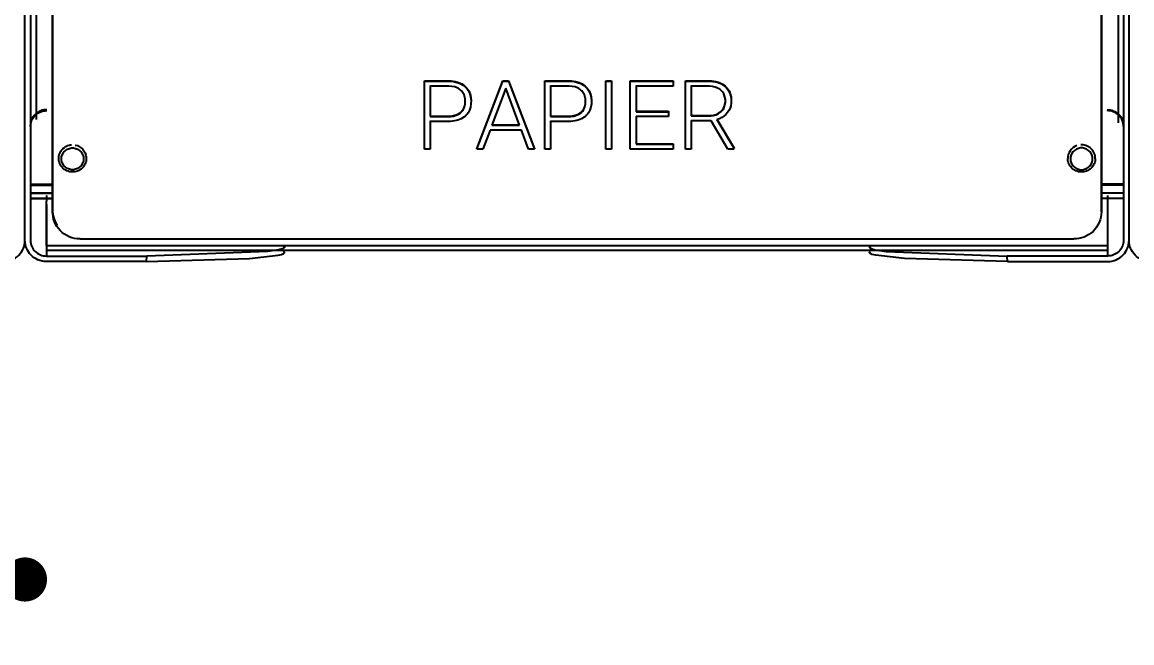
# Model space of a CAD drawing. Header units: millimetres. Extents: x 10366 to 28454, y 24552 to 29702.
# Drawn here: x 17184.3 to 17586.3, y 26531.1 to 26756.2 of the extents above; entities that cross this region are included whole.
import ezdxf

# ---------------------------------------------------------------- set-up
doc = ezdxf.new("R2010")
doc.units = ezdxf.units.MM
doc.header["$LTSCALE"] = 3
doc.layers.add('DomyÅ›lny', color=7, linetype='Continuous')
doc.styles.get("Standard").update_dxf_attribs({"font": 'arial.ttf'})
doc.dimstyles.new('MATEUSZ', dxfattribs={"dimtxt": 35, "dimasz": 16, "dimexe": 0.18, "dimexo": 0.0625, "dimgap": 0.09, "dimtad": 0, "dimdec": 0, "dimdsep": 46, "dimtxsty": 'Standard', "dimblk": 'DOT', "dimcen": 0.09, "dimse1": 1, "dimse2": 1, "dimadec": 0, "dimazin": 0, "dimtfac": 1, "dimtdec": 0, "dimtofl": 0, "dimtmove": 0, "dimatfit": 3, "dimfxl": 1, "dimtolj": 1, "dimtzin": 0, "dimlwd": 9, "dimlwe": 9, "dimarcsym": 0})

# ---------------------------------------------------------------- blocks, each defined once
blk = doc.blocks.new('_Dot')
at = {"color": 0, "linetype": 'ByBlock', "lineweight": -2}
blk.add_line((-0.5, 0), (-1, 0), dxfattribs=at)
at = {"color": 0, "linetype": 'ByBlock', "const_width": 0.5}
blk.add_lwpolyline([(-0.25, 0, 1), (0.25, 0, 1)], format="xyb", close=True, dxfattribs=at)
blk = doc.blocks.new('*D54')
at = {"color": 0, "lineweight": 9, "transparency": 16777216}
for p, q in [((16801.26, 26554.08), (16945.86, 26554.08)), ((17169.26, 26554.08), (17024.66, 26554.08))]:
    blk.add_line(p, q, dxfattribs=at)
at = {"layer": 'Defpoints', "color": 0, "transparency": 16777216}
for p in [(16785.26, 27047.56), (17185.26, 27047.56), (17185.26, 26554.08)]:
    blk.add_point(p, dxfattribs=at)
at = {"color": 0, "lineweight": 9, "transparency": 16777216, "xscale": 16, "yscale": 16, "zscale": 16, "rotation": 180}
blk.add_blockref('_Dot', (16785.26, 26554.08), dxfattribs=at)
at = {"color": 0, "lineweight": 9, "transparency": 16777216, "xscale": 16, "yscale": 16, "zscale": 16}
blk.add_blockref('_Dot', (17185.26, 26554.08), dxfattribs=at)
at = {"color": 0, "transparency": 16777216, "insert": (16985.26, 26554.08), "char_height": 35, "attachment_point": 5}
blk.add_mtext('\\A1;400', dxfattribs=at)

msp = doc.modelspace()

# ---------------------------------------------------------------- linework, layer by layer
at = {"layer": 'DomyÅ›lny'}
for p, q in [((17185.26, 26677.06), (17185.26, 27047.56)), ((17185.26, 26677.06), (17185.26, 27047.56)), ((17187.26, 27047.56), (17187.26, 26677.06)), ((17583.26, 27047.56), (17583.26, 26677.06)), ((17585.26, 26677.06), (17585.26, 27047.56)), ((17585.26, 26677.06), (17585.26, 27047.56)), ((17195.26, 26687.92), (17195.26, 27037.71)), ((17195.26, 27037.2), (17195.26, 26687.42)), ((17575.26, 26687.92), (17575.26, 27037.71)), ((17575.26, 27037.2), (17575.26, 26687.42)), ((17189.26, 27015.17), (17189.26, 26720.92)), ((17581.26, 27015.17), (17581.26, 26719.68)), ((17329.95, 26710.29), (17329.95, 26734.93)), ((17329.95, 26710.12), (17329.95, 26734.76)), ((17332.06, 26733.15), (17332.06, 26722.09)), ((17348.96, 26710.29), (17358.42, 26734.93)), ((17348.96, 26710.12), (17358.42, 26734.76)), ((17358.42, 26734.93), (17360.43, 26734.93)), ((17358.42, 26734.76), (17360.43, 26734.76)), ((17360.43, 26734.93), (17369.89, 26710.29)), ((17360.43, 26734.76), (17369.89, 26710.12)), ((17373.56, 26710.29), (17373.56, 26734.93)), ((17373.56, 26710.12), (17373.56, 26734.76)), ((17375.68, 26733.15), (17375.68, 26722.09)), ((17395.68, 26734.93), (17397.79, 26734.93)), ((17395.68, 26710.29), (17395.68, 26734.93)), ((17395.68, 26710.12), (17395.68, 26734.76)), ((17395.68, 26734.76), (17397.79, 26734.76)), ((17397.79, 26734.93), (17397.79, 26710.29)), ((17397.79, 26734.76), (17397.79, 26710.12)), ((17404.57, 26710.29), (17404.57, 26734.93)), ((17404.57, 26734.93), (17420.04, 26734.93)), ((17404.57, 26710.12), (17404.57, 26734.76)), ((17404.57, 26734.76), (17420.04, 26734.76)), ((17406.69, 26733.15), (17406.69, 26723.86)), ((17420.04, 26734.93), (17420.04, 26733.15)), ((17420.04, 26734.76), (17420.04, 26732.98)), ((17424.53, 26710.29), (17424.53, 26734.93)), ((17424.53, 26710.12), (17424.53, 26734.76)), ((17426.65, 26733.15), (17426.65, 26722.32)), ((17332.06, 26732.98), (17332.06, 26721.92)), ((17359.42, 26732.22), (17354.4, 26718.8)), ((17364.43, 26718.8), (17359.42, 26732.22)), ((17375.68, 26732.98), (17375.68, 26721.92)), ((17406.69, 26732.98), (17406.69, 26723.69)), ((17420.04, 26732.98), (17406.69, 26732.98)), ((17426.65, 26732.98), (17426.65, 26722.15)), ((17406.69, 26723.86), (17418.38, 26723.86)), ((17406.69, 26723.69), (17418.38, 26723.69)), ((17406.69, 26722.1), (17406.69, 26712.05)), ((17418.38, 26721.93), (17406.69, 26721.93)), ((17406.69, 26721.93), (17406.69, 26711.88)), ((17418.38, 26723.86), (17418.38, 26722.1)), ((17418.38, 26723.69), (17418.38, 26721.93)), ((17435.96, 26720.99), (17442.21, 26710.51)), ((17332.06, 26720.33), (17332.06, 26710.29)), ((17332.06, 26720.16), (17332.06, 26710.12)), ((17353.75, 26717.03), (17351.17, 26710.12)), ((17365.1, 26717.03), (17353.75, 26717.03)), ((17354.4, 26718.97), (17364.43, 26718.97)), ((17354.4, 26718.8), (17364.43, 26718.8)), ((17367.69, 26710.12), (17365.1, 26717.03)), ((17375.68, 26720.33), (17375.68, 26710.29)), ((17375.68, 26720.16), (17375.68, 26710.12)), ((17426.65, 26720.55), (17426.65, 26710.29)), ((17433.92, 26720.38), (17426.65, 26720.38)), ((17426.65, 26720.38), (17426.65, 26710.12)), ((17439.96, 26710.12), (17433.92, 26720.38)), ((17435.96, 26720.82), (17442.21, 26710.34)), ((17332.06, 26710.12), (17329.95, 26710.12)), ((17351.17, 26710.12), (17348.96, 26710.12)), ((17369.89, 26710.12), (17367.69, 26710.12)), ((17375.68, 26710.12), (17373.56, 26710.12)), ((17397.79, 26710.12), (17395.68, 26710.12)), ((17420.13, 26710.12), (17404.57, 26710.12)), ((17406.69, 26712.05), (17420.13, 26712.05)), ((17406.69, 26711.88), (17420.13, 26711.88)), ((17420.13, 26712.05), (17420.13, 26710.29)), ((17420.13, 26711.88), (17420.13, 26710.12)), ((17426.65, 26710.12), (17424.53, 26710.12)), ((17442.21, 26710.12), (17439.96, 26710.12)), ((17187.26, 26697.42), (17195.26, 26697.42)), ((17187.26, 26697.08), (17195.26, 26697.08)), ((17583.25, 26697.42), (17575.26, 26697.42)), ((17583.25, 26697.08), (17575.26, 26697.08)), ((17187.26, 26694.19), (17195.26, 26694.19)), ((17195.26, 26694.19), (17187.26, 26694.19)), ((17583.25, 26694.19), (17575.26, 26694.19)), ((17583.25, 26694.19), (17575.26, 26694.19)), ((17187.26, 26692.2), (17195.26, 26692.2)), ((17195.26, 26692.19), (17187.26, 26692.19)), ((17193.01, 26675.23), (17193.01, 26691.2)), ((17193.02, 26690.04), (17193.02, 26671.35)), ((17583.25, 26692.2), (17575.26, 26692.2)), ((17583.25, 26692.19), (17575.26, 26692.19)), ((17577.5, 26691.27), (17577.5, 26671.35)), ((17577.5, 26691.2), (17577.5, 26675.23)), ((17195.26, 26687.42), (17195.26, 26687.92)), ((17575.26, 26687.42), (17575.26, 26687.92)), ((17205.26, 26677.56), (17565.26, 26677.56)), ((17193.01, 26675.23), (17577.5, 26675.23)), ((17577.5, 26673.36), (17193.01, 26673.36)), ((17193.02, 26671.35), (17229.38, 26671.35)), ((17229.34, 26669.37), (17193.02, 26669.37)), ((17229.34, 26669.37), (17229.38, 26671.35)), ((17577.5, 26671.35), (17541.13, 26671.35)), ((17541.17, 26669.37), (17541.13, 26671.35)), ((17541.17, 26669.37), (17577.5, 26669.37))]:
    msp.add_line(p, q, dxfattribs=at)
for points in [[(17329.95, 26734.93, 0), (17335.43, 26734.93, 0), (17338.17, 26734.93, 0), (17339.68, 26734.88, 0), (17341.09, 26734.67, 0), (17342.37, 26734.29, 0), (17343.52, 26733.76, 0), (17344.52, 26733.05, 0), (17344.97, 26732.64, 0), (17345.37, 26732.2, 0), (17345.73, 26731.73, 0), (17346.03, 26731.23, 0), (17346.29, 26730.7, 0), (17346.5, 26730.13, 0), (17346.79, 26728.91, 0), (17346.88, 26727.57, 0)], [(17329.95, 26734.76, 0), (17340.56, 26734.6, 0), (17341.83, 26734.31, 0), (17342.98, 26733.87, 0), (17344, 26733.28, 0), (17344.9, 26732.55, 0), (17345.29, 26732.13, 0), (17345.64, 26731.69, 0), (17345.94, 26731.22, 0), (17346.2, 26730.72, 0), (17346.42, 26730.2, 0), (17346.73, 26729.07, 0), (17346.87, 26727.82, 0), (17346.84, 26726.51, 0), (17346.65, 26725.31, 0), (17346.29, 26724.22, 0), (17346.05, 26723.72, 0), (17345.77, 26723.25, 0), (17345.45, 26722.81, 0), (17345.09, 26722.4, 0), (17344.69, 26722.02, 0), (17344.24, 26721.68, 0), (17343.25, 26721.09, 0), (17342.11, 26720.65, 0), (17340.82, 26720.34, 0), (17339.39, 26720.18, 0), (17332.06, 26720.16, 0)], [(17373.56, 26734.93, 0), (17379.04, 26734.93, 0), (17381.78, 26734.93, 0), (17383.29, 26734.88, 0), (17384.71, 26734.67, 0), (17385.99, 26734.29, 0), (17387.13, 26733.76, 0), (17388.14, 26733.05, 0), (17388.58, 26732.64, 0), (17388.98, 26732.2, 0), (17389.34, 26731.73, 0), (17389.64, 26731.23, 0), (17389.9, 26730.7, 0), (17390.12, 26730.13, 0), (17390.4, 26728.91, 0), (17390.49, 26727.57, 0)], [(17373.56, 26734.76, 0), (17384.17, 26734.6, 0), (17385.44, 26734.31, 0), (17386.59, 26733.87, 0), (17387.61, 26733.28, 0), (17388.51, 26732.55, 0), (17388.9, 26732.13, 0), (17389.25, 26731.69, 0), (17389.55, 26731.22, 0), (17389.82, 26730.72, 0), (17390.03, 26730.2, 0), (17390.35, 26729.07, 0), (17390.49, 26727.82, 0), (17390.46, 26726.51, 0), (17390.26, 26725.31, 0), (17389.91, 26724.22, 0), (17389.67, 26723.72, 0), (17389.39, 26723.25, 0), (17389.06, 26722.81, 0), (17388.7, 26722.4, 0), (17388.3, 26722.02, 0), (17387.86, 26721.68, 0), (17386.86, 26721.09, 0), (17385.72, 26720.65, 0), (17384.43, 26720.34, 0), (17383, 26720.18, 0), (17375.68, 26720.16, 0)], [(17424.53, 26734.93, 0), (17429.91, 26734.93, 0), (17432.61, 26734.93, 0), (17434.14, 26734.86, 0), (17435.54, 26734.63, 0), (17436.79, 26734.25, 0), (17437.91, 26733.72, 0), (17438.88, 26733.03, 0), (17439.31, 26732.63, 0), (17439.7, 26732.2, 0), (17440.04, 26731.74, 0), (17440.33, 26731.25, 0), (17440.58, 26730.73, 0), (17440.78, 26730.18, 0), (17441.06, 26728.99, 0), (17441.15, 26727.67, 0)], [(17424.53, 26734.76, 0), (17432.29, 26734.76, 0), (17434.44, 26734.65, 0), (17435.44, 26734.48, 0), (17436.36, 26734.23, 0), (17437.22, 26733.9, 0), (17438, 26733.49, 0), (17438.71, 26733, 0), (17439.34, 26732.44, 0), (17439.87, 26731.81, 0), (17440.32, 26731.11, 0), (17440.66, 26730.36, 0), (17440.92, 26729.54, 0), (17441.08, 26728.65, 0), (17441.14, 26727.7, 0), (17441.11, 26726.75, 0), (17440.96, 26725.84, 0), (17440.69, 26724.98, 0), (17440.3, 26724.17, 0), (17439.8, 26723.4, 0), (17439.19, 26722.7, 0), (17438.5, 26722.09, 0), (17437.74, 26721.57, 0), (17436.89, 26721.15, 0), (17435.96, 26720.82, 0)], [(17332.06, 26721.92, 0), (17336.18, 26721.92, 0), (17338.25, 26721.92, 0), (17339.42, 26721.95, 0), (17340.52, 26722.11, 0), (17341.51, 26722.39, 0), (17342.36, 26722.79, 0), (17342.75, 26723.03, 0), (17343.1, 26723.31, 0), (17343.42, 26723.61, 0), (17343.7, 26723.94, 0), (17343.96, 26724.29, 0), (17344.18, 26724.66, 0), (17344.36, 26725.06, 0), (17344.51, 26725.48, 0), (17344.71, 26726.4, 0), (17344.77, 26727.41, 0), (17344.69, 26728.42, 0), (17344.48, 26729.34, 0), (17344.33, 26729.76, 0), (17344.14, 26730.17, 0), (17343.91, 26730.55, 0), (17343.65, 26730.91, 0), (17343.36, 26731.24, 0), (17343.03, 26731.56, 0), (17342.67, 26731.84, 0), (17342.29, 26732.09, 0), (17341.87, 26732.31, 0), (17340.96, 26732.66, 0), (17339.93, 26732.88, 0), (17338.79, 26732.98, 0), (17332.06, 26732.98, 0)], [(17375.68, 26721.92, 0), (17379.8, 26721.92, 0), (17381.86, 26721.92, 0), (17383.03, 26721.95, 0), (17384.14, 26722.11, 0), (17385.12, 26722.39, 0), (17385.98, 26722.79, 0), (17386.36, 26723.03, 0), (17386.71, 26723.31, 0), (17387.03, 26723.61, 0), (17387.32, 26723.94, 0), (17387.57, 26724.29, 0), (17387.79, 26724.66, 0), (17387.97, 26725.06, 0), (17388.12, 26725.48, 0), (17388.32, 26726.4, 0), (17388.38, 26727.41, 0), (17388.31, 26728.42, 0), (17388.1, 26729.34, 0), (17387.94, 26729.76, 0), (17387.75, 26730.17, 0), (17387.52, 26730.55, 0), (17387.26, 26730.91, 0), (17386.97, 26731.24, 0), (17386.64, 26731.56, 0), (17386.29, 26731.84, 0), (17385.9, 26732.09, 0), (17385.49, 26732.31, 0), (17384.57, 26732.66, 0), (17383.54, 26732.88, 0), (17382.4, 26732.98, 0), (17375.68, 26732.98, 0)], [(17426.65, 26722.15, 0), (17430.66, 26722.15, 0), (17432.67, 26722.15, 0), (17433.72, 26722.17, 0), (17434.75, 26722.31, 0), (17435.68, 26722.58, 0), (17436.52, 26722.99, 0), (17436.91, 26723.24, 0), (17437.27, 26723.52, 0), (17437.9, 26724.17, 0), (17438.17, 26724.53, 0), (17438.4, 26724.9, 0), (17438.59, 26725.3, 0), (17438.75, 26725.71, 0), (17438.87, 26726.15, 0), (17439, 26727.08, 0), (17439, 26728.07, 0), (17438.86, 26729, 0), (17438.58, 26729.85, 0), (17438.4, 26730.23, 0), (17438.18, 26730.6, 0), (17437.93, 26730.94, 0), (17437.65, 26731.25, 0), (17437.33, 26731.55, 0), (17436.98, 26731.82, 0), (17436.21, 26732.28, 0), (17435.33, 26732.62, 0), (17434.35, 26732.85, 0), (17433.26, 26732.97, 0), (17426.65, 26732.98, 0)], [(17332.06, 26722.09, 0), (17336.17, 26722.09, 0), (17338.23, 26722.09, 0), (17339.4, 26722.12, 0), (17340.5, 26722.27, 0), (17341.48, 26722.55, 0), (17342.34, 26722.94, 0), (17342.72, 26723.18, 0), (17343.08, 26723.46, 0), (17343.4, 26723.76, 0), (17343.69, 26724.08, 0), (17343.94, 26724.43, 0), (17344.16, 26724.8, 0), (17344.35, 26725.2, 0), (17344.5, 26725.62, 0), (17344.7, 26726.53, 0), (17344.77, 26727.54, 0)], [(17375.68, 26722.09, 0), (17379.79, 26722.09, 0), (17381.84, 26722.09, 0), (17383.01, 26722.12, 0), (17384.11, 26722.27, 0), (17385.09, 26722.55, 0), (17385.95, 26722.94, 0), (17386.34, 26723.18, 0), (17386.69, 26723.46, 0), (17387.01, 26723.76, 0), (17387.3, 26724.08, 0), (17387.55, 26724.43, 0), (17387.77, 26724.8, 0), (17387.96, 26725.2, 0), (17388.11, 26725.62, 0), (17388.31, 26726.53, 0), (17388.38, 26727.54, 0)], [(17426.65, 26722.32, 0), (17430.64, 26722.32, 0), (17432.64, 26722.32, 0), (17433.69, 26722.34, 0), (17434.71, 26722.47, 0), (17435.65, 26722.74, 0), (17436.49, 26723.13, 0), (17436.87, 26723.38, 0), (17437.23, 26723.66, 0), (17437.88, 26724.31, 0), (17438.14, 26724.66, 0), (17438.37, 26725.03, 0), (17438.57, 26725.42, 0), (17438.73, 26725.83, 0), (17438.86, 26726.26, 0), (17438.95, 26726.71, 0), (17439.02, 26727.67, 0)], [(17193.15, 26724.42, 0), (17192.62, 26724.4, 0), (17192.07, 26724.32, 0), (17191.53, 26724.2, 0), (17190.98, 26724.01, 0), (17190.44, 26723.77, 0), (17189.92, 26723.47, 0), (17189.43, 26723.12, 0), (17188.98, 26722.72, 0), (17188.57, 26722.27, 0), (17188.22, 26721.79, 0), (17187.91, 26721.28, 0), (17187.67, 26720.75, 0), (17187.48, 26720.21, 0), (17187.35, 26719.67, 0), (17187.28, 26719.14, 0), (17187.26, 26718.61, 0)], [(17187.26, 26718.28, 0), (17187.28, 26718.8, 0), (17187.35, 26719.33, 0), (17187.48, 26719.87, 0), (17187.67, 26720.41, 0), (17187.91, 26720.94, 0), (17188.22, 26721.45, 0), (17188.57, 26721.93, 0), (17188.98, 26722.38, 0), (17189.43, 26722.78, 0), (17189.92, 26723.13, 0), (17190.44, 26723.43, 0), (17190.98, 26723.67, 0), (17191.53, 26723.86, 0), (17192.07, 26723.98, 0), (17192.62, 26724.06, 0), (17193.15, 26724.08, 0)], [(17577.36, 26724.42, 0), (17577.89, 26724.4, 0), (17578.44, 26724.32, 0), (17578.98, 26724.2, 0), (17579.53, 26724.01, 0), (17580.07, 26723.77, 0), (17580.59, 26723.47, 0), (17581.08, 26723.12, 0), (17581.53, 26722.72, 0), (17581.94, 26722.27, 0), (17582.29, 26721.79, 0), (17582.6, 26721.28, 0), (17582.84, 26720.75, 0), (17583.03, 26720.21, 0), (17583.15, 26719.67, 0), (17583.23, 26719.14, 0), (17583.25, 26718.61, 0)], [(17583.25, 26718.28, 0), (17583.23, 26718.8, 0), (17583.15, 26719.33, 0), (17583.03, 26719.87, 0), (17582.84, 26720.41, 0), (17582.6, 26720.94, 0), (17582.29, 26721.45, 0), (17581.94, 26721.93, 0), (17581.53, 26722.38, 0), (17581.08, 26722.78, 0), (17580.59, 26723.13, 0), (17580.07, 26723.43, 0), (17579.53, 26723.67, 0), (17578.98, 26723.86, 0), (17578.44, 26723.98, 0), (17577.89, 26724.06, 0), (17577.36, 26724.08, 0)], [(17197.48, 26706.78, 0), (17197.5, 26707.2, 0), (17197.56, 26707.63, 0), (17197.66, 26708.07, 0), (17197.8, 26708.5, 0), (17197.98, 26708.93, 0), (17198.22, 26709.35, 0), (17198.49, 26709.75, 0), (17198.81, 26710.12, 0), (17199.16, 26710.46, 0), (17199.54, 26710.76, 0), (17199.95, 26711.03, 0), (17200.37, 26711.25, 0), (17200.81, 26711.42, 0), (17201.25, 26711.56, 0), (17201.69, 26711.65, 0), (17202.13, 26711.7, 0)], [(17203.43, 26711.62, 0), (17204.24, 26711.39, 0), (17205.03, 26711.02, 0), (17205.4, 26710.78, 0), (17205.75, 26710.5, 0), (17206.08, 26710.2, 0), (17206.38, 26709.87, 0), (17206.64, 26709.51, 0), (17206.87, 26709.14, 0), (17207.06, 26708.75, 0), (17207.34, 26707.96, 0), (17207.45, 26707.36, 0), (17207.48, 26706.78, 0)], [(17566.35, 26711.42, 0), (17565.64, 26711.11, 0), (17564.98, 26710.69, 0), (17564.39, 26710.16, 0), (17563.89, 26709.55, 0), (17563.51, 26708.88, 0), (17563.24, 26708.17, 0), (17563.08, 26707.47, 0), (17563.03, 26706.78, 0)], [(17573.03, 26706.78, 0), (17573.01, 26707.24, 0), (17572.94, 26707.71, 0), (17572.82, 26708.19, 0), (17572.65, 26708.67, 0), (17572.42, 26709.13, 0), (17572.15, 26709.58, 0), (17571.82, 26709.99, 0), (17571.45, 26710.38, 0), (17571.04, 26710.72, 0), (17570.59, 26711.01, 0), (17570.13, 26711.25, 0), (17569.65, 26711.44, 0), (17569.17, 26711.58, 0), (17568.68, 26711.67, 0), (17568.21, 26711.7, 0), (17567.75, 26711.7, 0)], [(17207.48, 26706.78, 0), (17207.46, 26706.28, 0), (17207.38, 26705.8, 0), (17207.26, 26705.32, 0), (17207.09, 26704.85, 0), (17206.87, 26704.41, 0), (17206.61, 26703.99, 0), (17206.3, 26703.6, 0), (17205.97, 26703.24, 0), (17205.59, 26702.91, 0), (17205.19, 26702.62, 0), (17204.75, 26702.38, 0), (17204.3, 26702.18, 0), (17203.84, 26702.02, 0), (17203.37, 26701.92, 0), (17202.89, 26701.85, 0), (17202.41, 26701.84, 0), (17201.91, 26701.87, 0), (17201.42, 26701.95, 0), (17200.94, 26702.08, 0), (17200.48, 26702.25, 0), (17200.04, 26702.47, 0), (17199.63, 26702.72, 0), (17199.25, 26703.01, 0), (17198.9, 26703.33, 0), (17198.58, 26703.69, 0), (17198.29, 26704.08, 0), (17198.05, 26704.49, 0), (17197.85, 26704.92, 0), (17197.69, 26705.37, 0), (17197.57, 26705.83, 0), (17197.5, 26706.31, 0), (17197.48, 26706.78, 0)], [(17573.03, 26706.78, 0), (17573.01, 26706.28, 0), (17572.93, 26705.8, 0), (17572.81, 26705.32, 0), (17572.64, 26704.85, 0), (17572.42, 26704.41, 0), (17572.16, 26703.99, 0), (17571.85, 26703.6, 0), (17571.51, 26703.24, 0), (17571.14, 26702.91, 0), (17570.74, 26702.62, 0), (17570.3, 26702.38, 0), (17569.85, 26702.18, 0), (17569.39, 26702.02, 0), (17568.92, 26701.92, 0), (17568.44, 26701.85, 0), (17567.96, 26701.84, 0), (17567.46, 26701.87, 0), (17566.97, 26701.95, 0), (17566.49, 26702.08, 0), (17566.03, 26702.25, 0), (17565.59, 26702.47, 0), (17565.17, 26702.72, 0), (17564.8, 26703.01, 0), (17564.45, 26703.33, 0), (17564.13, 26703.69, 0), (17563.84, 26704.08, 0), (17563.6, 26704.49, 0), (17563.4, 26704.92, 0), (17563.24, 26705.37, 0), (17563.12, 26705.83, 0), (17563.05, 26706.31, 0), (17563.03, 26706.78, 0)], [(17193.01, 26693.32, 0), (17193.01, 26693.3, 0), (17193.01, 26693.19, 0), (17193.01, 26692.77, 0), (17193.01, 26691.2, 0)], [(17577.5, 26693.32, 0), (17577.5, 26693.3, 0), (17577.5, 26693.19, 0), (17577.5, 26692.77, 0), (17577.5, 26691.2, 0)], [(17205.26, 26677.56, 0), (17204.24, 26677.62, 0), (17203.23, 26677.77, 0), (17202.25, 26678.02, 0), (17201.31, 26678.36, 0), (17200.41, 26678.8, 0), (17199.56, 26679.32, 0), (17198.78, 26679.91, 0), (17198.06, 26680.58, 0), (17197.41, 26681.3, 0), (17196.84, 26682.09, 0), (17196.36, 26682.92, 0), (17195.96, 26683.79, 0), (17195.65, 26684.68, 0), (17195.43, 26685.61, 0), (17195.3, 26686.5, 0), (17195.26, 26687.42, 0)], [(17195.28, 26687.29, 0), (17195.45, 26686, 0), (17195.79, 26684.75, 0), (17196.28, 26683.58, 0), (17196.92, 26682.48, 0)], [(17575.26, 26687.42, 0), (17575.2, 26686.41, 0), (17575.05, 26685.42, 0), (17574.79, 26684.46, 0), (17574.44, 26683.53, 0), (17574, 26682.64, 0), (17573.48, 26681.81, 0), (17572.87, 26681.03, 0), (17572.2, 26680.32, 0), (17571.46, 26679.69, 0), (17570.66, 26679.13, 0), (17569.82, 26678.65, 0), (17568.94, 26678.25, 0), (17568.03, 26677.95, 0), (17567.09, 26677.73, 0), (17566.18, 26677.6, 0), (17565.26, 26677.56, 0)], [(17177.5, 26669.37, 0), (17178.28, 26669.41, 0), (17179.06, 26669.52, 0), (17179.82, 26669.72, 0), (17180.54, 26669.98, 0), (17181.24, 26670.32, 0), (17181.89, 26670.72, 0), (17182.5, 26671.18, 0), (17183.06, 26671.7, 0), (17183.56, 26672.26, 0), (17184, 26672.86, 0), (17184.38, 26673.51, 0), (17184.69, 26674.18, 0), (17184.94, 26674.87, 0), (17185.11, 26675.58, 0), (17185.22, 26676.31, 0), (17185.26, 26677.06, 0)], [(17193.02, 26669.37, 0), (17192.23, 26669.41, 0), (17191.45, 26669.52, 0), (17190.69, 26669.72, 0), (17189.97, 26669.98, 0), (17189.27, 26670.32, 0), (17188.62, 26670.72, 0), (17188.01, 26671.18, 0), (17187.45, 26671.7, 0), (17186.95, 26672.26, 0), (17186.51, 26672.86, 0), (17186.13, 26673.51, 0), (17185.82, 26674.18, 0), (17185.58, 26674.87, 0), (17185.4, 26675.58, 0), (17185.29, 26676.31, 0), (17185.26, 26677.06, 0)], [(17187.26, 26677.06, 0), (17187.29, 26676.48, 0), (17187.38, 26675.9, 0), (17187.52, 26675.35, 0), (17187.72, 26674.81, 0), (17187.98, 26674.29, 0), (17188.28, 26673.81, 0), (17188.62, 26673.36, 0), (17189.01, 26672.96, 0), (17189.43, 26672.59, 0), (17189.89, 26672.27, 0), (17190.36, 26671.99, 0), (17190.86, 26671.76, 0), (17191.39, 26671.58, 0), (17191.91, 26671.45, 0), (17192.45, 26671.38, 0), (17193.02, 26671.35, 0)], [(17577.5, 26669.37, 0), (17578.28, 26669.41, 0), (17579.06, 26669.52, 0), (17579.82, 26669.72, 0), (17580.54, 26669.98, 0), (17581.24, 26670.32, 0), (17581.89, 26670.72, 0), (17582.5, 26671.18, 0), (17583.06, 26671.7, 0), (17583.56, 26672.26, 0), (17584, 26672.86, 0), (17584.38, 26673.51, 0), (17584.69, 26674.18, 0), (17584.94, 26674.87, 0), (17585.11, 26675.58, 0), (17585.22, 26676.31, 0), (17585.26, 26677.06, 0)], [(17583.26, 26677.06, 0), (17583.22, 26676.48, 0), (17583.13, 26675.9, 0), (17582.99, 26675.35, 0), (17582.79, 26674.81, 0), (17582.54, 26674.29, 0), (17582.24, 26673.81, 0), (17581.89, 26673.36, 0), (17581.5, 26672.96, 0), (17581.08, 26672.59, 0), (17580.63, 26672.27, 0), (17580.15, 26671.99, 0), (17579.65, 26671.76, 0), (17579.12, 26671.58, 0), (17578.6, 26671.45, 0), (17578.06, 26671.38, 0), (17577.5, 26671.35, 0)], [(17593.02, 26669.37, 0), (17592.23, 26669.41, 0), (17591.45, 26669.52, 0), (17590.69, 26669.72, 0), (17589.97, 26669.98, 0), (17589.27, 26670.32, 0), (17588.62, 26670.72, 0), (17588.01, 26671.18, 0), (17587.45, 26671.7, 0), (17586.95, 26672.26, 0), (17586.51, 26672.86, 0), (17586.13, 26673.51, 0), (17585.82, 26674.18, 0), (17585.58, 26674.87, 0), (17585.4, 26675.58, 0), (17585.29, 26676.31, 0), (17585.26, 26677.06, 0)], [(17193.01, 26675.23, 0), (17193.01, 26673.84, 0), (17193.01, 26673.46, 0), (17193.01, 26673.38, 0), (17193.01, 26673.36, 0), (17193.01, 26673.36, 0), (17193.01, 26673.36, 0), (17193.01, 26673.36, 0), (17193.01, 26673.36, 0), (17193.01, 26673.36, 0), (17193.01, 26673.36, 0), (17193.01, 26673.36, 0), (17193.01, 26673.36, 0), (17193.01, 26673.36, 0), (17193.01, 26673.36, 0), (17193.01, 26673.36, 0), (17193.01, 26673.36, 0), (17193.01, 26673.36, 0), (17193.01, 26673.36, 0), (17193.01, 26673.36, 0), (17193.01, 26673.36, 0), (17193.01, 26673.36, 0), (17193.01, 26673.37, 0)], [(17229.34, 26669.37, 0), (17266.62, 26670.45, 0), (17276.96, 26671.64, 0), (17278.26, 26671.97, 0), (17278.71, 26672.13, 0), (17278.88, 26672.22, 0), (17279.02, 26672.3, 0), (17279.13, 26672.39, 0), (17279.17, 26672.43, 0), (17279.2, 26672.47, 0), (17279.23, 26672.51, 0), (17279.24, 26672.53, 0), (17279.24, 26672.56, 0), (17279.25, 26672.58, 0), (17279.25, 26672.6, 0), (17279.25, 26672.62, 0), (17279.25, 26672.64, 0), (17279.24, 26672.66, 0), (17279.24, 26672.68, 0), (17279.22, 26672.72, 0), (17279.19, 26672.77, 0), (17279.16, 26672.81, 0), (17279.11, 26672.85, 0), (17279.06, 26672.89, 0), (17278.93, 26672.98, 0)], [(17278.97, 26674.96, 0), (17279.1, 26674.88, 0), (17279.15, 26674.83, 0), (17279.2, 26674.79, 0), (17279.23, 26674.75, 0), (17279.26, 26674.7, 0), (17279.27, 26674.66, 0), (17279.28, 26674.64, 0), (17279.28, 26674.62, 0), (17279.28, 26674.59, 0), (17279.28, 26674.57, 0), (17279.28, 26674.55, 0), (17279.28, 26674.53, 0), (17279.27, 26674.51, 0), (17279.25, 26674.46, 0), (17279.22, 26674.42, 0), (17279.18, 26674.38, 0), (17279.13, 26674.34, 0), (17279.01, 26674.25, 0), (17278.85, 26674.17, 0), (17278.43, 26674, 0), (17277.2, 26673.66, 0), (17273.19, 26673.04, 0), (17229.38, 26671.35, 0)], [(17491.54, 26674.96, 0), (17491.41, 26674.88, 0), (17491.36, 26674.83, 0), (17491.32, 26674.79, 0), (17491.28, 26674.75, 0), (17491.25, 26674.7, 0), (17491.24, 26674.66, 0), (17491.23, 26674.64, 0), (17491.23, 26674.62, 0), (17491.23, 26674.59, 0), (17491.23, 26674.57, 0), (17491.23, 26674.55, 0), (17491.24, 26674.53, 0), (17491.24, 26674.51, 0), (17491.27, 26674.46, 0), (17491.3, 26674.42, 0), (17491.33, 26674.38, 0), (17491.38, 26674.34, 0), (17491.51, 26674.25, 0), (17491.66, 26674.17, 0), (17492.08, 26674, 0), (17493.32, 26673.66, 0), (17497.32, 26673.04, 0), (17541.13, 26671.35, 0)], [(17541.17, 26669.37, 0), (17503.89, 26670.45, 0), (17493.56, 26671.64, 0), (17492.25, 26671.97, 0), (17491.81, 26672.13, 0), (17491.63, 26672.22, 0), (17491.49, 26672.3, 0), (17491.38, 26672.39, 0), (17491.34, 26672.43, 0), (17491.31, 26672.47, 0), (17491.29, 26672.51, 0), (17491.28, 26672.53, 0), (17491.27, 26672.56, 0), (17491.27, 26672.58, 0), (17491.26, 26672.6, 0), (17491.26, 26672.62, 0), (17491.26, 26672.64, 0), (17491.27, 26672.66, 0), (17491.27, 26672.68, 0), (17491.29, 26672.72, 0), (17491.32, 26672.77, 0), (17491.35, 26672.81, 0), (17491.4, 26672.85, 0), (17491.45, 26672.89, 0), (17491.58, 26672.98, 0)], [(17577.5, 26675.23, 0), (17577.5, 26673.84, 0), (17577.5, 26673.46, 0), (17577.5, 26673.38, 0), (17577.5, 26673.36, 0), (17577.5, 26673.36, 0), (17577.5, 26673.36, 0), (17577.5, 26673.36, 0), (17577.5, 26673.36, 0), (17577.5, 26673.36, 0), (17577.5, 26673.36, 0), (17577.5, 26673.36, 0), (17577.5, 26673.36, 0), (17577.5, 26673.36, 0), (17577.5, 26673.36, 0), (17577.5, 26673.36, 0), (17577.5, 26673.36, 0), (17577.5, 26673.36, 0), (17577.5, 26673.36, 0), (17577.5, 26673.36, 0), (17577.5, 26673.36, 0), (17577.5, 26673.36, 0), (17577.5, 26673.37, 0)]]:
    msp.add_polyline3d(points, dxfattribs=at)
for points in [[(17198.48, 26706.61, 0), (17198.5, 26706.96, 0), (17198.55, 26707.33, 0), (17198.64, 26707.69, 0), (17198.76, 26708.06, 0), (17198.93, 26708.42, 0), (17199.13, 26708.77, 0), (17199.38, 26709.09, 0), (17199.65, 26709.4, 0), (17199.96, 26709.67, 0), (17200.29, 26709.91, 0), (17200.64, 26710.11, 0), (17201.01, 26710.28, 0), (17201.38, 26710.4, 0), (17201.75, 26710.49, 0), (17202.12, 26710.54, 0), (17202.48, 26710.55, 0), (17202.84, 26710.54, 0), (17203.21, 26710.49, 0), (17203.58, 26710.4, 0), (17203.95, 26710.28, 0), (17204.32, 26710.11, 0), (17204.67, 26709.91, 0), (17205, 26709.67, 0), (17205.31, 26709.4, 0), (17205.59, 26709.09, 0), (17205.83, 26708.77, 0), (17206.03, 26708.42, 0), (17206.2, 26708.06, 0), (17206.33, 26707.69, 0), (17206.41, 26707.33, 0), (17206.46, 26706.96, 0), (17206.48, 26706.61, 0), (17206.46, 26706.26, 0), (17206.41, 26705.89, 0), (17206.33, 26705.53, 0), (17206.2, 26705.16, 0), (17206.03, 26704.8, 0), (17205.83, 26704.45, 0), (17205.59, 26704.13, 0), (17205.31, 26703.82, 0), (17205, 26703.55, 0), (17204.67, 26703.31, 0), (17204.32, 26703.11, 0), (17203.95, 26702.94, 0), (17203.58, 26702.82, 0), (17203.21, 26702.73, 0), (17202.84, 26702.68, 0), (17202.48, 26702.67, 0), (17202.12, 26702.68, 0), (17201.75, 26702.73, 0), (17201.38, 26702.82, 0), (17201.01, 26702.94, 0), (17200.64, 26703.11, 0), (17200.29, 26703.31, 0), (17199.96, 26703.55, 0), (17199.65, 26703.82, 0), (17199.38, 26704.13, 0), (17199.13, 26704.45, 0), (17198.93, 26704.8, 0), (17198.76, 26705.16, 0), (17198.64, 26705.53, 0), (17198.55, 26705.89, 0), (17198.5, 26706.26, 0)], [(17572.03, 26706.61, 0), (17572.01, 26706.96, 0), (17571.96, 26707.33, 0), (17571.88, 26707.69, 0), (17571.75, 26708.06, 0), (17571.58, 26708.42, 0), (17571.38, 26708.77, 0), (17571.14, 26709.09, 0), (17570.86, 26709.4, 0), (17570.55, 26709.67, 0), (17570.22, 26709.91, 0), (17569.87, 26710.11, 0), (17569.5, 26710.28, 0), (17569.13, 26710.4, 0), (17568.76, 26710.49, 0), (17568.39, 26710.54, 0), (17568.03, 26710.55, 0), (17567.67, 26710.54, 0), (17567.3, 26710.49, 0), (17566.93, 26710.4, 0), (17566.56, 26710.28, 0), (17566.19, 26710.11, 0), (17565.84, 26709.91, 0), (17565.51, 26709.67, 0), (17565.2, 26709.4, 0), (17564.93, 26709.09, 0), (17564.68, 26708.77, 0), (17564.48, 26708.42, 0), (17564.31, 26708.06, 0), (17564.18, 26707.69, 0), (17564.1, 26707.33, 0), (17564.05, 26706.96, 0), (17564.03, 26706.61, 0), (17564.05, 26706.26, 0), (17564.1, 26705.89, 0), (17564.18, 26705.53, 0), (17564.31, 26705.16, 0), (17564.48, 26704.8, 0), (17564.68, 26704.45, 0), (17564.93, 26704.13, 0), (17565.2, 26703.82, 0), (17565.51, 26703.55, 0), (17565.84, 26703.31, 0), (17566.19, 26703.11, 0), (17566.56, 26702.94, 0), (17566.93, 26702.82, 0), (17567.3, 26702.73, 0), (17567.67, 26702.68, 0), (17568.03, 26702.67, 0), (17568.39, 26702.68, 0), (17568.76, 26702.73, 0), (17569.13, 26702.82, 0), (17569.5, 26702.94, 0), (17569.87, 26703.11, 0), (17570.22, 26703.31, 0), (17570.55, 26703.55, 0), (17570.86, 26703.82, 0), (17571.14, 26704.13, 0), (17571.38, 26704.45, 0), (17571.58, 26704.8, 0), (17571.75, 26705.16, 0), (17571.88, 26705.53, 0), (17571.96, 26705.89, 0), (17572.01, 26706.26, 0)]]:
    msp.add_polyline3d(points, close=True, dxfattribs=at)

# ---------------------------------------------------------------- dimensions: what is measured, and where the dimension line sits
dim = msp.add_linear_dim(base=(17185.26, 26554.08), p1=(16785.26, 27047.56), p2=(17185.26, 27047.56), dimstyle='MATEUSZ')
dim.commit()
dim.dimension.update_dxf_attribs({"geometry": '*D54', "text_midpoint": (16985.26, 26554.08)})

doc.saveas('drawing.dxf')
